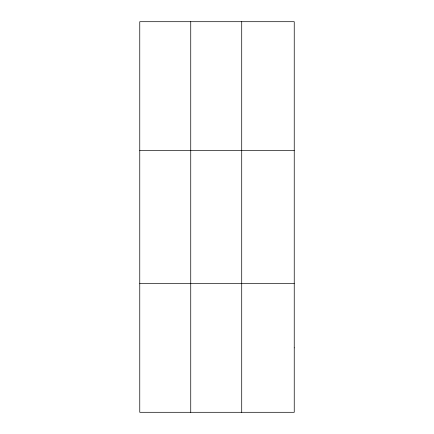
<?xml version="1.0" encoding="UTF-8"?>
<svg xmlns="http://www.w3.org/2000/svg" width="434" height="434" viewBox="0 0 434 434"><rect width="100%" height="100%" fill="white"/><g stroke="black" fill="none" stroke-linecap="round" stroke-linejoin="round"><path stroke-width="0.65" d="M190.738 412.3L190.738 21.7M241.716 412.3L241.716 21.7M139.759 150.598L294.241 150.598M139.759 283.402L294.241 283.402M294.241 347.851L294.241 412.3L139.759 412.3L139.759 21.7L294.241 21.7L294.241 347.851"/></g></svg>
